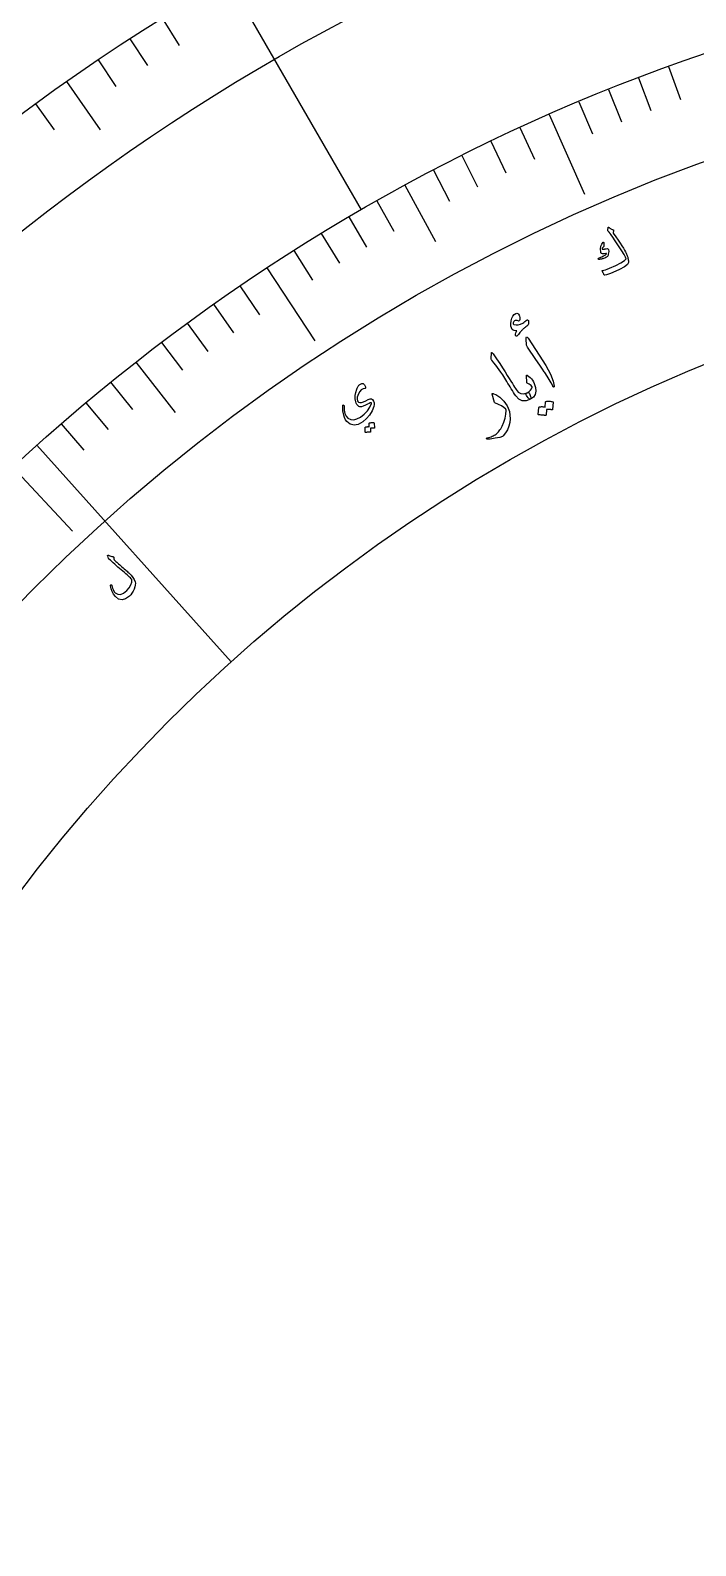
# Model space of a CAD drawing. Header units: millimetres. Extents: x -92 to 92, y -92 to 120.
# Drawn here: x -49.4 to -24, y 12.7 to 70.5 of the extents above; entities that cross this region are included whole.
import ezdxf

# ---------------------------------------------------------------- set-up
doc = ezdxf.new("R2010")
doc.units = ezdxf.units.MM
for name, color, linetype in [('ENGRAVE', 7, 'Continuous'), ('ENGRAVE_FINE', 8, 'Continuous'), ('TEXT', 5, 'Continuous')]:
    doc.layers.add(name, color=color, linetype=linetype)

msp = doc.modelspace()

# ---------------------------------------------------------------- linework, layer by layer
at = {"layer": 'ENGRAVE'}
for points in [[(-41.8562, 72.4972), (-36.7687, 63.6853)], [(-48.0155, 68.5733), (-46.7316, 66.7396)], [(-29.5862, 67.3232), (-28.2465, 64.2746)], [(-35.0974, 64.6215), (-33.9319, 62.4755)], [(-40.3711, 61.465), (-38.5429, 58.6816)], [(-45.3702, 57.8732), (-43.8636, 55.9514)], [(-49.148, 54.7014), (-41.7294, 46.4445)], [(-50.0594, 53.8686), (-47.7925, 51.4292)]]:
    msp.add_lwpolyline(points, dxfattribs=at)
for radius in [90.65, 90.65, 88.2219, 83.7125, 83.7125, 80.1513, 73.5375, 73.5375, 69.6525, 62.4375, 62.4375]:
    msp.add_circle((0, 0), radius, dxfattribs=at)
at = {"layer": 'ENGRAVE_FINE'}
for points in [[(-44.3609, 70.9922), (-43.7138, 69.9568)], [(-45.5931, 70.2072), (-44.9281, 69.1832)], [(-46.8114, 69.4008), (-46.1287, 68.3886)], [(-25.0318, 69.146), (-24.5784, 67.8936)], [(-27.3237, 68.2728), (-26.8288, 67.0362)], [(-26.1813, 68.719), (-25.7071, 67.4743)], [(-49.205, 67.7248), (-48.4873, 66.737)], [(-28.4588, 67.8075), (-27.9433, 66.5793)], [(-30.7057, 66.8201), (-30.1495, 65.6098)], [(-31.8168, 66.2982), (-31.2405, 65.0973)], [(-32.9194, 65.7577), (-32.3231, 64.5667)], [(-34.013, 65.1988), (-33.3969, 64.0178)], [(-36.1724, 64.026), (-35.5172, 62.8662)], [(-37.2375, 63.4124), (-36.563, 62.2638)], [(-38.2925, 62.7809), (-37.5989, 61.6438)], [(-39.3371, 62.1317), (-38.6246, 61.0063)], [(-41.394, 60.7807), (-40.6442, 59.6798)], [(-42.4057, 60.0793), (-41.6376, 58.9911)], [(-43.4058, 59.3608), (-42.6196, 58.2855)], [(-44.3941, 58.6253), (-43.59, 57.5634)], [(-46.334, 57.1045), (-45.4947, 56.0702)], [(-47.285, 56.3195), (-46.4285, 55.2994)], [(-48.2231, 55.5184), (-47.3497, 54.5128)]]:
    msp.add_lwpolyline(points, dxfattribs=at)
at = {"layer": 'TEXT'}
for points in [[(-27.3121, 63.0129), (-27.2922, 62.9972), (-27.2723, 62.9827), (-27.2524, 62.9694), (-27.2325, 62.9575), (-27.2124, 62.9469), (-27.1921, 62.9377), (-27.1715, 62.9299), (-27.1507, 62.9234), (-27.1417, 62.9187), (-27.1361, 62.911), (-27.1338, 62.9004), (-27.135, 62.887), (-27.1452, 62.8143), (-27.1459, 62.8066), (-27.146, 62.8003), (-27.1456, 62.7954), (-27.1447, 62.7918), (-27.0456, 62.6501), (-26.9572, 62.5215), (-26.8795, 62.4061), (-26.8124, 62.3039), (-26.7561, 62.2149), (-26.7108, 62.1393), (-26.6763, 62.077), (-26.6528, 62.0281), (-26.6124, 61.9341), (-26.6012, 61.9035), (-26.5915, 61.8723), (-26.5831, 61.8403), (-26.5761, 61.8075), (-26.5706, 61.774), (-26.5668, 61.7396), (-26.5645, 61.7044), (-26.5639, 61.6684), (-26.6018, 61.5982), (-26.715, 61.5126), (-26.9033, 61.4112), (-27.1666, 61.2934), (-27.2502, 61.2597), (-27.3284, 61.2305), (-27.4013, 61.2059), (-27.4689, 61.1859), (-27.4758, 61.1858), (-27.4816, 61.1877), (-27.4863, 61.1914), (-27.4899, 61.1971), (-27.5047, 61.2255), (-27.518, 61.2515), (-27.5297, 61.275), (-27.54, 61.296), (-27.5488, 61.3148), (-27.5563, 61.3316), (-27.5624, 61.3464), (-27.5673, 61.3593), (-27.5696, 61.3667), (-27.5689, 61.3717), (-27.5651, 61.3744), (-27.5582, 61.3748), (-27.5078, 61.3813), (-27.446, 61.397), (-27.3731, 61.422), (-27.2888, 61.4562), (-27.0406, 61.566), (-26.8512, 61.6629), (-26.7209, 61.7475), (-26.6497, 61.8202), (-26.675, 61.8785), (-26.7326, 61.9795), (-26.8226, 62.1231), (-26.9452, 62.3092), (-27.0698, 62.4946), (-27.1648, 62.6346), (-27.2302, 62.729), (-27.2657, 62.778), (-27.276, 62.7913), (-27.2855, 62.8036), (-27.2944, 62.8151), (-27.3027, 62.8258), (-27.3102, 62.8355), (-27.317, 62.844), (-27.323, 62.8515), (-27.3282, 62.8579), (-27.3385, 62.8724), (-27.3456, 62.8874), (-27.3495, 62.9029), (-27.3501, 62.919), (-27.3447, 63.0079), (-27.3438, 63.0141), (-27.3419, 63.0188), (-27.339, 63.0219), (-27.3352, 63.0234), (-27.3295, 63.0229), (-27.3237, 63.021), (-27.3179, 63.0177), (-27.3121, 63.0129)], [(-27.5286, 62.4441), (-27.5248, 62.4453), (-27.521, 62.4452), (-27.5173, 62.444), (-27.5137, 62.4416), (-27.5116, 62.4389), (-27.5099, 62.4358), (-27.5087, 62.4323), (-27.5078, 62.4282), (-27.5037, 62.309), (-27.5041, 62.2966), (-27.5058, 62.2864), (-27.5088, 62.2785), (-27.5131, 62.2729), (-27.5343, 62.2554), (-27.5509, 62.2373), (-27.563, 62.2187), (-27.5705, 62.1995), (-27.5701, 62.1914), (-27.5632, 62.1857), (-27.5498, 62.1821), (-27.53, 62.1809), (-27.5176, 62.182), (-27.5049, 62.1835), (-27.492, 62.1853), (-27.4788, 62.1876), (-27.4653, 62.1903), (-27.4512, 62.1935), (-27.4367, 62.1972), (-27.4216, 62.2014), (-27.3638, 62.2028), (-27.33, 62.1682), (-27.3199, 62.0977), (-27.3336, 61.9914), (-27.3435, 61.9572), (-27.3553, 61.9288), (-27.369, 61.906), (-27.3847, 61.8889), (-27.404, 61.8751), (-27.4327, 61.8602), (-27.4707, 61.8444), (-27.5179, 61.8275), (-27.5423, 61.8194), (-27.5658, 61.8125), (-27.5883, 61.8068), (-27.6101, 61.8024), (-27.6307, 61.7989), (-27.6502, 61.7959), (-27.6685, 61.7935), (-27.6856, 61.7915), (-27.6971, 61.7925), (-27.7063, 61.7954), (-27.7132, 61.8002), (-27.7177, 61.8069), (-27.7199, 61.8149), (-27.7187, 61.8219), (-27.7142, 61.8278), (-27.7063, 61.8326), (-27.6804, 61.8463), (-27.6508, 61.8614), (-27.6175, 61.8779), (-27.5805, 61.8957), (-27.5114, 61.9289), (-27.4585, 61.9573), (-27.422, 61.9811), (-27.4017, 62.0001), (-27.3996, 62.0038), (-27.3993, 62.0075), (-27.4006, 62.0113), (-27.4038, 62.0152), (-27.4067, 62.0172), (-27.4109, 62.0183), (-27.4165, 62.0186), (-27.4234, 62.018), (-27.485, 62.0067), (-27.5113, 62.003), (-27.535, 62.0028), (-27.5562, 62.0059), (-27.575, 62.0125), (-27.5926, 62.022), (-27.6059, 62.0341), (-27.6148, 62.0487), (-27.6194, 62.0658), (-27.6322, 62.1893), (-27.6214, 62.2935), (-27.5868, 62.3785), (-27.5286, 62.4441)], [(-30.4137, 59.2711), (-30.4477, 59.2451), (-30.4791, 59.2208), (-30.5079, 59.1983), (-30.5343, 59.1774), (-30.5578, 59.1582), (-30.5783, 59.1405), (-30.5958, 59.1245), (-30.6102, 59.11), (-30.6244, 59.0945), (-30.6415, 59.0757), (-30.6612, 59.0534), (-30.6837, 59.0277), (-30.7089, 58.9984), (-30.7366, 58.9653), (-30.7669, 58.9284), (-30.7997, 58.8877), (-30.8141, 58.8731), (-30.8289, 58.8654), (-30.8441, 58.8645), (-30.8597, 58.8704), (-30.8799, 58.8946), (-30.8799, 58.935), (-30.8598, 58.9917), (-30.8194, 59.0647), (-30.8803, 59.0661), (-30.9307, 59.0755), (-30.9709, 59.0929), (-31.0007, 59.1184), (-31.0351, 59.178), (-31.0543, 59.2522), (-31.0583, 59.3409), (-31.0468, 59.4444), (-31.0212, 59.545), (-30.9825, 59.6254), (-30.9309, 59.6855), (-30.8664, 59.7252), (-30.8243, 59.7355), (-30.7891, 59.7299), (-30.7608, 59.7083), (-30.7395, 59.6709), (-30.7246, 59.6261), (-30.7159, 59.5825), (-30.7133, 59.5403), (-30.7168, 59.4993), (-30.725, 59.4675), (-30.7381, 59.4486), (-30.756, 59.4426), (-30.7788, 59.4496), (-30.8075, 59.4627), (-30.836, 59.4684), (-30.8644, 59.4667), (-30.8926, 59.4576), (-30.9198, 59.4435), (-30.9408, 59.4254), (-30.9557, 59.4036), (-30.9645, 59.3778), (-30.9667, 59.351), (-30.9607, 59.3303), (-30.9465, 59.3156), (-30.9239, 59.3071), (-30.851, 59.2967), (-30.7718, 59.3023), (-30.6863, 59.3239), (-30.5946, 59.3613), (-30.5871, 59.3655), (-30.579, 59.3707), (-30.5702, 59.3769), (-30.5608, 59.384), (-30.5507, 59.392), (-30.5397, 59.4006), (-30.528, 59.4098), (-30.5154, 59.4197), (-30.5017, 59.4301), (-30.4893, 59.4397), (-30.4783, 59.4483), (-30.4686, 59.456), (-30.46, 59.4628), (-30.4522, 59.4684), (-30.4452, 59.473), (-30.439, 59.4765), (-30.4265, 59.4813), (-30.4149, 59.4826), (-30.4042, 59.4804), (-30.3945, 59.4746), (-30.3869, 59.4682), (-30.3812, 59.4611), (-30.3776, 59.4536), (-30.3759, 59.4454), (-30.3779, 59.3806), (-30.3849, 59.3299), (-30.3968, 59.2935), (-30.4137, 59.2711)], [(-30.47, 58.7415), (-30.4694, 58.8071), (-30.4568, 58.8365), (-30.4324, 58.8298), (-30.396, 58.7869), (-29.9786, 58.1385), (-29.7244, 57.7395), (-29.5436, 57.4093), (-29.4357, 57.1481), (-29.4004, 56.9561), (-29.4025, 56.9378), (-29.4069, 56.9264), (-29.4134, 56.9217), (-29.4221, 56.9238), (-29.4312, 56.9294), (-29.4401, 56.9383), (-29.4489, 56.9502), (-29.4576, 56.9654), (-29.5199, 57.0859), (-29.5916, 57.2109), (-29.6726, 57.3403), (-29.763, 57.4741), (-29.786, 57.5094), (-29.849, 57.6042), (-29.9522, 57.7584), (-30.0958, 57.9721), (-30.4194, 58.443), (-30.4347, 58.469), (-30.4461, 58.4944), (-30.4536, 58.5192), (-30.4572, 58.5434)], [(-31.7989, 58.2115), (-31.7979, 58.2227), (-31.7958, 58.231), (-31.7926, 58.2363), (-31.7881, 58.2387), (-31.7795, 58.2388), (-31.7676, 58.2312), (-31.7524, 58.2161), (-31.7341, 58.1933), (-31.5989, 58.0005), (-31.4764, 57.8208), (-31.3667, 57.6542), (-31.2697, 57.5008), (-31.189, 57.3683), (-31.1166, 57.2497), (-31.0523, 57.1449), (-30.9963, 57.0539), (-30.9486, 56.9766), (-30.9094, 56.913), (-30.8788, 56.863), (-30.8567, 56.8266), (-30.7716, 56.728), (-30.6731, 56.6749), (-30.5612, 56.6673), (-30.4358, 56.7049), (-30.3999, 56.7135), (-30.3695, 56.7049), (-30.3445, 56.6793), (-30.3249, 56.6364), (-30.3028, 56.5643), (-30.2917, 56.5103), (-30.2916, 56.4743), (-30.3025, 56.4565), (-30.472, 56.3923), (-30.6226, 56.3922), (-30.7546, 56.4564), (-30.8678, 56.5852), (-30.9113, 56.6525), (-30.9545, 56.7204), (-30.9972, 56.7886), (-31.0395, 56.8573), (-31.0816, 56.9264), (-31.1236, 56.9957), (-31.1655, 57.0653), (-31.2073, 57.1351), (-31.2869, 57.2685), (-31.3612, 57.3871), (-31.4302, 57.491), (-31.4939, 57.5801), (-31.5576, 57.6643), (-31.6268, 57.7534), (-31.7015, 57.8472), (-31.7816, 57.9459), (-31.795, 57.9642), (-31.8044, 57.9825), (-31.8096, 58.0009), (-31.8108, 58.0192)], [(-30.4491, 57.1277), (-30.4627, 57.3405), (-30.4613, 57.3655), (-30.4527, 57.3787), (-30.437, 57.3801), (-30.4142, 57.3699), (-30.3614, 57.3308), (-30.3131, 57.2865), (-30.2691, 57.2369), (-30.2296, 57.1822), (-30.1943, 57.1219), (-30.1634, 57.0555), (-30.1369, 56.983), (-30.1145, 56.9046), (-30.0973, 56.7617), (-30.1228, 56.6395), (-30.1912, 56.5378), (-30.3025, 56.4565), (-30.321, 56.4578), (-30.3494, 56.4766), (-30.3876, 56.5128), (-30.4356, 56.5663), (-30.4576, 56.597), (-30.4713, 56.6245), (-30.4767, 56.6489), (-30.4738, 56.6703), (-30.4681, 56.6809), (-30.4598, 56.6903), (-30.449, 56.6983), (-30.4358, 56.7049), (-30.361, 56.7481), (-30.3031, 56.799), (-30.2621, 56.8577), (-30.238, 56.9242), (-30.2377, 56.9286), (-30.2393, 56.9333), (-30.2428, 56.9383), (-30.2483, 56.9436), (-30.2799, 56.9769), (-30.3171, 57.0081), (-30.3599, 57.0373), (-30.4082, 57.0643), (-30.4252, 57.0753), (-30.4376, 57.0895), (-30.4456, 57.107), (-30.4491, 57.1277)], [(-36.6289, 56.8704), (-36.6981, 56.8527), (-36.7622, 56.8123), (-36.821, 56.7495), (-36.8746, 56.6641), (-36.901, 56.5986), (-36.9151, 56.5317), (-36.9166, 56.4637), (-36.9057, 56.3943), (-36.9011, 56.3821), (-36.8941, 56.3708), (-36.8845, 56.3605), (-36.8725, 56.3512), (-36.8204, 56.3319), (-36.7555, 56.3341), (-36.6779, 56.3575), (-36.5874, 56.4023), (-36.4987, 56.4472), (-36.4279, 56.47), (-36.3752, 56.4709), (-36.3407, 56.4499), (-36.2977, 56.3868), (-36.2735, 56.3217), (-36.268, 56.2544), (-36.2811, 56.1851), (-36.3527, 56.0123), (-36.4475, 55.8573), (-36.5655, 55.72), (-36.7067, 55.6003), (-36.8819, 55.5012), (-37.0408, 55.4688), (-37.1838, 55.5032), (-37.311, 55.6046), (-37.3608, 55.6737), (-37.4022, 55.7572), (-37.435, 55.8553), (-37.4593, 55.9679), (-37.4636, 56.0008), (-37.4669, 56.0331), (-37.4693, 56.0648), (-37.4708, 56.0958), (-37.4713, 56.1264), (-37.4709, 56.1567), (-37.4694, 56.1867), (-37.467, 56.2164), (-37.4641, 56.2299), (-37.4589, 56.2381), (-37.4513, 56.241), (-37.4415, 56.2384), (-37.4331, 56.2327), (-37.4271, 56.2254), (-37.4235, 56.2165), (-37.4224, 56.206), (-37.4171, 56.0432), (-37.39, 55.9112), (-37.3414, 55.8099), (-37.2713, 55.7393), (-37.1635, 55.6876), (-37.0489, 55.6768), (-36.9273, 55.7067), (-36.7988, 55.7773), (-36.6505, 55.8928), (-36.5305, 56.0176), (-36.4386, 56.152), (-36.3749, 56.296), (-36.3723, 56.3065), (-36.3737, 56.3142), (-36.3793, 56.3193), (-36.3891, 56.3217), (-36.4199, 56.318), (-36.4668, 56.3013), (-36.5298, 56.2716), (-36.6088, 56.229), (-36.6912, 56.1887), (-36.7609, 56.1683), (-36.8181, 56.168), (-36.8626, 56.1878), (-36.8993, 56.2214), (-36.9299, 56.2618), (-36.9543, 56.309), (-36.9726, 56.363), (-36.9931, 56.4793), (-36.9936, 56.5983), (-36.974, 56.7201), (-36.9343, 56.8445), (-36.9224, 56.8756), (-36.9097, 56.904), (-36.8963, 56.9299), (-36.8821, 56.9531), (-36.8673, 56.9737), (-36.852, 56.9918), (-36.8364, 57.0073), (-36.8204, 57.0203), (-36.749, 57.0575), (-36.6888, 57.0548), (-36.6399, 57.0122), (-36.6022, 56.9298), (-36.5973, 56.9042), (-36.6001, 56.8858), (-36.6106, 56.8746), (-36.6289, 56.8704)], [(-31.7698, 56.6483), (-31.771, 56.6542), (-31.7714, 56.6592), (-31.7708, 56.6633), (-31.7692, 56.6666), (-31.7619, 56.6716), (-31.7505, 56.6735), (-31.7352, 56.6722), (-31.7158, 56.6678), (-31.6325, 56.6365), (-31.5511, 56.5921), (-31.4714, 56.5345), (-31.3935, 56.4638), (-31.3185, 56.3827), (-31.2532, 56.298), (-31.1975, 56.2098), (-31.1514, 56.118), (-31.1099, 55.9865), (-31.0866, 55.8511), (-31.0812, 55.712), (-31.0938, 55.569), (-31.1252, 55.4282), (-31.1782, 55.2979), (-31.2527, 55.1782), (-31.3488, 55.069), (-31.3768, 55.0438), (-31.4077, 55.0236), (-31.4416, 55.0086), (-31.4783, 54.9986), (-31.567, 54.9826), (-31.6476, 54.9687), (-31.7199, 54.957), (-31.7839, 54.9475), (-31.8396, 54.9402), (-31.8868, 54.9354), (-31.9253, 54.9331), (-31.9553, 54.9332), (-31.9624, 54.9345), (-31.968, 54.9367), (-31.9724, 54.9396), (-31.9754, 54.9432), (-31.978, 54.9488), (-31.9793, 54.9545), (-31.9795, 54.9606), (-31.9785, 54.9668), (-31.9759, 54.9727), (-31.9712, 54.9774), (-31.9646, 54.981), (-31.9561, 54.9835), (-31.9032, 54.9975), (-31.8536, 55.0126), (-31.8073, 55.0286), (-31.7643, 55.0457), (-31.7241, 55.064), (-31.6866, 55.0836), (-31.6517, 55.1047), (-31.6193, 55.1273), (-31.5885, 55.1523), (-31.5582, 55.1808), (-31.5283, 55.2129), (-31.4988, 55.2485), (-31.4699, 55.2878), (-31.4416, 55.3311), (-31.414, 55.3782), (-31.3869, 55.4292), (-31.3168, 55.5835), (-31.2677, 55.7356), (-31.2395, 55.8855), (-31.2325, 56.0334), (-31.233, 56.0448), (-31.2364, 56.0564), (-31.2425, 56.0682), (-31.2515, 56.0803), (-31.3228, 56.1411), (-31.4154, 56.2014), (-31.5292, 56.2609), (-31.6644, 56.3195), (-31.6714, 56.3241), (-31.6767, 56.3287), (-31.6803, 56.3335), (-31.6821, 56.3383)], [(-29.7289, 56.3607), (-29.7273, 56.3659), (-29.7236, 56.3705), (-29.7178, 56.3744), (-29.71, 56.3777), (-29.6777, 56.3817), (-29.6457, 56.3841), (-29.6141, 56.385), (-29.5827, 56.3844), (-29.5514, 56.3823), (-29.5199, 56.3784), (-29.4882, 56.3729), (-29.4563, 56.3657), (-29.4491, 56.3623), (-29.444, 56.3572), (-29.4412, 56.3505), (-29.4405, 56.3422), (-29.4607, 56.0628), (-29.4628, 56.0581), (-29.4681, 56.0554), (-29.4765, 56.0545), (-29.4881, 56.0555), (-29.4967, 56.0575), (-29.5101, 56.0594), (-29.5282, 56.0612), (-29.5511, 56.063), (-29.5789, 56.0648), (-29.612, 56.0667), (-29.6504, 56.0687), (-29.6941, 56.0707), (-29.7105, 55.8527), (-29.7126, 55.8452), (-29.718, 55.8408), (-29.7268, 55.8394), (-29.739, 55.8411), (-29.7496, 55.8426), (-29.766, 55.8445), (-29.7883, 55.8468), (-29.8165, 55.8495), (-29.8509, 55.8524), (-29.8919, 55.8554), (-29.9394, 55.8584), (-29.9935, 55.8614), (-29.9999, 55.8632), (-30.004, 55.8664), (-30.0057, 55.8708), (-30.0051, 55.8765), (-29.9801, 56.1493), (-29.9785, 56.1546), (-29.9749, 56.1592), (-29.9691, 56.1632), (-29.9612, 56.1665), (-29.9344, 56.1711), (-29.9077, 56.1742), (-29.881, 56.1756), (-29.8543, 56.1755), (-29.8277, 56.174), (-29.8014, 56.1712), (-29.7753, 56.1672), (-29.7494, 56.162)], [(-36.4594, 55.5431), (-36.4586, 55.5467), (-36.4565, 55.55), (-36.4529, 55.553), (-36.4479, 55.5556), (-36.4267, 55.5603), (-36.4057, 55.564), (-36.3847, 55.5666), (-36.3639, 55.5682), (-36.343, 55.5688), (-36.3218, 55.5683), (-36.3004, 55.5667), (-36.2788, 55.564), (-36.2738, 55.5621), (-36.2701, 55.559), (-36.2678, 55.5548), (-36.2668, 55.5493), (-36.2624, 55.3626), (-36.2635, 55.3593), (-36.2668, 55.3572), (-36.2723, 55.356), (-36.2801, 55.3559), (-36.286, 55.3567), (-36.295, 55.3571), (-36.3071, 55.3572), (-36.3224, 55.3569), (-36.341, 55.3563), (-36.3632, 55.3555), (-36.3888, 55.3543), (-36.418, 55.3529), (-36.4152, 55.2071), (-36.4161, 55.202), (-36.4195, 55.1987), (-36.4253, 55.1972), (-36.4335, 55.1976), (-36.4406, 55.1979), (-36.4516, 55.1981), (-36.4666, 55.1982), (-36.4855, 55.1982), (-36.5085, 55.198), (-36.536, 55.1974), (-36.5677, 55.1964), (-36.6039, 55.195), (-36.6083, 55.1959), (-36.6112, 55.1977), (-36.6126, 55.2005), (-36.6125, 55.2043), (-36.6128, 55.387), (-36.612, 55.3906), (-36.6099, 55.3939), (-36.6063, 55.3969), (-36.6013, 55.3996), (-36.5838, 55.4044), (-36.5663, 55.4081), (-36.5486, 55.4107), (-36.5309, 55.4123), (-36.5132, 55.413), (-36.4955, 55.4128), (-36.4779, 55.4118), (-36.4604, 55.4099)], [(-46.4449, 50.4832), (-46.4465, 50.4904), (-46.4461, 50.497), (-46.4437, 50.503), (-46.4392, 50.5083), (-46.4333, 50.5122), (-46.4266, 50.5135), (-46.4191, 50.5124), (-46.4108, 50.5089), (-46.3638, 50.487), (-46.3203, 50.4708), (-46.2803, 50.4602), (-46.2436, 50.4554), (-46.2316, 50.4526), (-46.2222, 50.4453), (-46.2154, 50.4334), (-46.2113, 50.417), (-46.2103, 50.4082), (-46.2092, 50.3998), (-46.2081, 50.3918), (-46.207, 50.3841), (-46.206, 50.3769), (-46.2051, 50.3703), (-46.2044, 50.3642), (-46.2038, 50.3587), (-46.2024, 50.349), (-46.1988, 50.3392), (-46.193, 50.3293), (-46.1849, 50.3193), (-46.1587, 50.2944), (-46.1296, 50.2677), (-46.0978, 50.239), (-46.0632, 50.2085), (-46.0259, 50.176), (-45.986, 50.1415), (-45.9435, 50.1049), (-45.8984, 50.0663), (-45.8528, 50.0283), (-45.8103, 49.9923), (-45.7708, 49.9582), (-45.7344, 49.9262), (-45.7009, 49.8961), (-45.6701, 49.8679), (-45.6419, 49.8418), (-45.6165, 49.8175), (-45.5443, 49.7429), (-45.4842, 49.6646), (-45.436, 49.5829), (-45.3997, 49.4977), (-45.3872, 49.4396), (-45.3893, 49.3733), (-45.406, 49.2989), (-45.4372, 49.2162), (-45.4778, 49.1341), (-45.521, 49.0625), (-45.5669, 49.0016), (-45.6156, 48.9511), (-45.7601, 48.8493), (-45.8972, 48.8119), (-46.027, 48.8393), (-46.1496, 48.9314), (-46.2203, 49.0196), (-46.2745, 49.1201), (-46.3121, 49.233), (-46.3331, 49.3582), (-46.3334, 49.3663), (-46.3319, 49.373), (-46.3285, 49.378), (-46.3234, 49.3816), (-46.3169, 49.3843), (-46.3111, 49.3853), (-46.3058, 49.3847), (-46.3012, 49.3824), (-46.2953, 49.3781), (-46.2908, 49.3728), (-46.2876, 49.3667), (-46.2857, 49.3597), (-46.2568, 49.2588), (-46.2265, 49.1782), (-46.1948, 49.1179), (-46.1616, 49.0779), (-46.0598, 49.0205), (-45.9517, 49.015), (-45.8373, 49.0615), (-45.7163, 49.1599), (-45.6239, 49.2665), (-45.5603, 49.3734), (-45.5257, 49.4807), (-45.5199, 49.5886), (-45.5458, 49.6144), (-45.5767, 49.6439), (-45.6126, 49.6772), (-45.6535, 49.7141), (-45.6997, 49.7548), (-45.7512, 49.7992), (-45.8081, 49.8473), (-45.8705, 49.8991), (-45.9341, 49.9532), (-45.9965, 50.0067), (-46.0577, 50.0595), (-46.1175, 50.1118), (-46.1761, 50.1635), (-46.2331, 50.2147), (-46.2887, 50.2656), (-46.3429, 50.316), (-46.3972, 50.3624), (-46.4024, 50.3687), (-46.4067, 50.375), (-46.41, 50.3816), (-46.4124, 50.3883)]]:
    msp.add_lwpolyline(points, close=True, dxfattribs=at)

doc.saveas('drawing.dxf')
